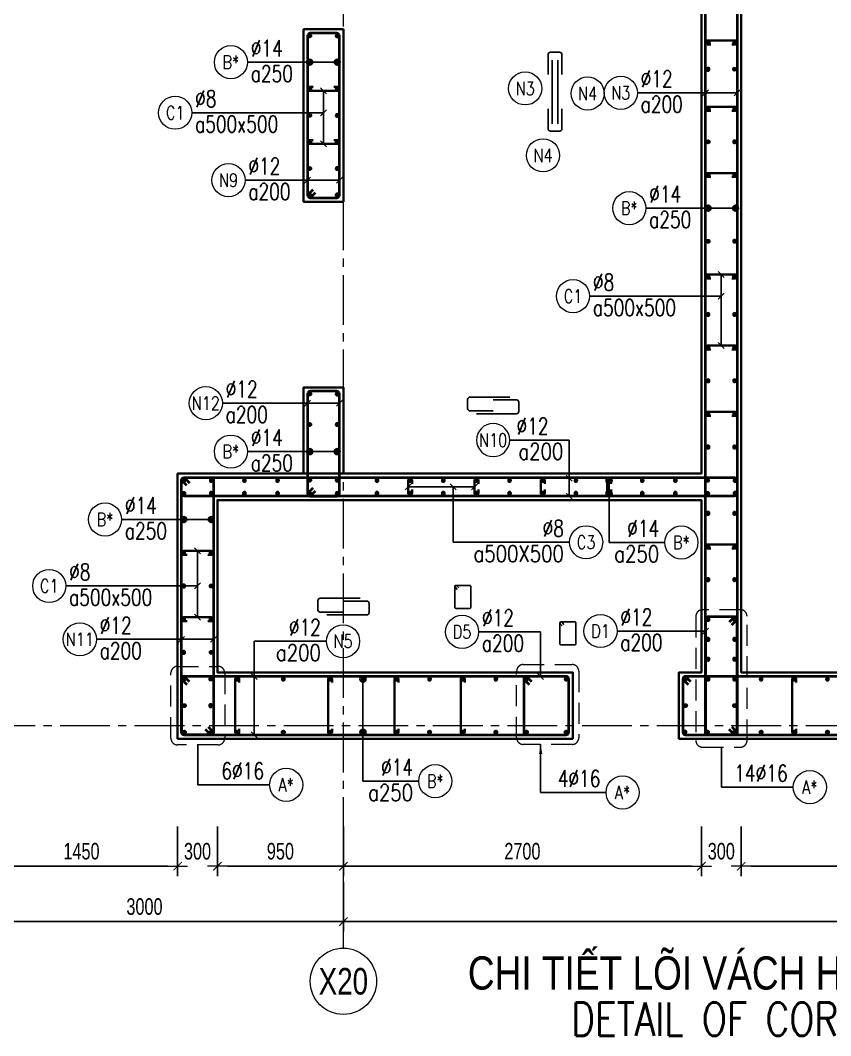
# Model space of a CAD drawing. Header units: millimetres. Extents: x 944027 to 981803, y -83026 to 82675.
# Drawn here: x 947435 to 953547, y -83026 to -75370 of the extents above; entities that cross this region are included whole.
import ezdxf
from ezdxf.enums import TextEntityAlignment as Align

# ---------------------------------------------------------------- set-up
doc = ezdxf.new("R2010")
doc.units = ezdxf.units.MM
doc.header["$MEASUREMENT"] = 0
for name, pattern in [('HIDDEN', [9.525, 6.35, -3.175]), ('HIDDEN2', [4.7625, 3.175, -1.5875]), ('HT_Dim Grid$0$CENTER2', [1.125, 0.75, -0.125, 0.125, -0.125]), ('HT_Grid$0$CENTER2', [1.125, 0.75, -0.125, 0.125, -0.125])]:
    doc.linetypes.add(name, pattern=pattern)
doc.layers.get('0').update_dxf_attribs({"lineweight": 20})
doc.layers.get('Defpoints').update_dxf_attribs({"color": 151, "lineweight": 9})
for name, color, linetype in [('Hidden', 9, 'HIDDEN'), ('Leader', 6, 'Continuous'), ('Ligature', 1, 'Continuous')]:
    doc.layers.add(name, color=color, linetype=linetype)
for name, color, linetype, lineweight in [('HT_Dim Grid$0$NDC_S_AXIS', 5, 'HT_Dim Grid$0$CENTER2', 13), ('HT_Dim Grid$0$NDC_S_SYMBOL', 1, 'Continuous', 15), ('HT_Dim Grid$0$NDC_S_TEXT SYMBOL', 7, 'Continuous', 20), ('HT_Grid$0$NDC_S_AXIS', 5, 'HT_Grid$0$CENTER2', 13), ('KC-LEADER', 153, 'Continuous', 18), ('KC-THEP', 6, 'Continuous', 40), ('NDC_S_ANNO', 7, 'Continuous', 20), ('NDC_S_DIM', 1, 'Continuous', 15), ('NDC_S_ENG TITLE', 3, 'Continuous', 20), ('NDC_S_HIDDEN', 8, 'HIDDEN2', 13), ('NDC_S_LEADER', 1, 'Continuous', 15), ('NDC_S_REBAR', 4, 'Continuous', 35), ('NDC_S_STIRRUP', 4, 'Continuous', 40), ('NDC_S_TEXT SYMBOL', 7, 'Continuous', 20), ('NDC_S_VN TEXT', 7, 'Continuous', 20), ('NDC_S_VN TITLE', 6, 'Continuous', 35), ('NDC_S_WALL', 6, 'Continuous', 35)]:
    doc.layers.add(name, color=color, linetype=linetype, lineweight=lineweight)
doc.styles.add('HT_Dim Grid$0$NDC_ANNO', font='', dxfattribs={"width": 0.8})
doc.styles.add('NDC_ANNO', font='', dxfattribs={"width": 0.8})
doc.styles.add('NDC_DIM', font='', dxfattribs={"width": 0.75})
doc.styles.add('NDC_EN TXT', font='romans.shx', dxfattribs={"width": 0.8})
doc.styles.add('NDC_VIE TXT', font='arial.ttf', dxfattribs={"width": 0.8})
doc.styles.get('HT_Dim Grid$0$NDC_ANNO').set_extended_font_data('Dotum')
doc.styles.get('NDC_ANNO').set_extended_font_data('Dotum')
doc.styles.get('NDC_DIM').set_extended_font_data('Dotum')
doc.dimstyles.new('NDC_dim_30', dxfattribs={"dimscale": 30, "dimtxt": 2.5, "dimasz": 1.5, "dimexe": 1.5, "dimexo": 2.5, "dimgap": 1, "dimtad": 1, "dimdec": 0, "dimzin": 0, "dimdsep": 46, "dimtxsty": 'NDC_DIM', "dimblk": 'DIMMARK', "dimcen": 0.09, "dimdle": 1.2, "dimclrd": 1, "dimclre": 1, "dimclrt": 3, "dimadec": 0, "dimazin": 0, "dimtfac": 1, "dimtdec": 0, "dimtix": 1, "dimtofl": 0, "dimtmove": 0, "dimatfit": 3, "dimfxl": 6, "dimfxlon": 1, "dimtolj": 1, "dimtzin": 0, "dimarcsym": 0})
doc.dimstyles.new('NDC_dim_50', dxfattribs={"dimscale": 50, "dimtxt": 2.5, "dimasz": 1.5, "dimexe": 1.5, "dimexo": 2.5, "dimgap": 1, "dimtad": 1, "dimdec": 0, "dimzin": 0, "dimdsep": 46, "dimtxsty": 'NDC_DIM', "dimblk": 'DIMMARK', "dimcen": 0.09, "dimdle": 1.2, "dimclrd": 1, "dimclre": 1, "dimclrt": 3, "dimadec": 0, "dimazin": 0, "dimtfac": 1, "dimtdec": 0, "dimtix": 1, "dimtofl": 0, "dimtmove": 0, "dimatfit": 3, "dimfxl": 6, "dimfxlon": 1, "dimtolj": 1, "dimtzin": 0, "dimarcsym": 0})

# ---------------------------------------------------------------- blocks, each defined once
blk = doc.blocks.new('THEP')
at = {"layer": 'KC-LEADER', "color": 6}
blk.add_circle((0, 0), 14, dxfattribs=at)
at = {"layer": 'KC-THEP'}
for p, q in [((-14, 0), (14, 0)), ((9.9, 9.9), (-9.9, -9.9)), ((-9.9, 9.9), (9.9, -9.9)), ((0, 14), (0, -14))]:
    blk.add_line(p, q, dxfattribs=at)
blk = doc.blocks.new('DIMMARK')
at = {"layer": 'NDC_S_DIM', "color": 1}
blk.add_line((-1.5, 0), (1, 0), dxfattribs=at)
at = {"layer": 'NDC_S_DIM', "color": 2, "const_width": 0.1}
blk.add_lwpolyline([(-0.42, -0.42), (0.42, 0.42)], dxfattribs=at)
blk = doc.blocks.new('*U10')
blk.add_circle((2.5, 0), 2.5)
at = {"layer": 'NDC_S_VN TEXT', "color": 3, "style": 'NDC_EN TXT'}
for tag, width, p in [('DK2', 0.75, (-0.85, 0.85)), ('KC2', 0.8, (-0.85, -2.97))]:
    blk.add_attdef(tag, text='', height=2.5, dxfattribs=dict(at, width=width)).set_placement(p, align=Align.RIGHT)
at = {"layer": 'NDC_S_VN TEXT', "color": 7, "style": 'NDC_EN TXT', "width": 0.8}
blk.add_attdef('SH3', text='', height=2, dxfattribs=at).set_placement((2.5, 0), align=Align.MIDDLE)
blk = doc.blocks.new('*U11')
blk.add_circle((-2.5, 0), 2.5)
at = {"layer": 'NDC_S_VN TEXT', "color": 3, "style": 'NDC_EN TXT', "width": 0.75}
for tag, p in [('DK1', (0.5, 0.85)), ('KC1', (0.5, -2.97))]:
    blk.add_attdef(tag, p, '', height=2.5, dxfattribs=at)
at = {"layer": 'NDC_S_VN TEXT', "color": 7, "style": 'NDC_EN TXT', "width": 0.8}
blk.add_attdef('SH2', text='', height=2, dxfattribs=at).set_placement((-2.5, 0), align=Align.MIDDLE)
blk = doc.blocks.new('A$C7BC65A55')
at = {"layer": 'Ligature'}
for p, q in [((-15.2, 372, 0), (-15.2, 38.5, 0)), ((15.2, 372, 0), (15.2, 38.5, 0))]:
    blk.add_line(p, q, dxfattribs=at)
for points in [[(-36.2, 296.5), (-36.2, 400.9, -0.414214), (-24, 413.1), (24, 413.1, -0.414214), (36.2, 400.9), (36.2, 296.5)], [(-36.2, 116.5), (-36.2, 12.2, 0.414214), (-24, 0), (24, 0, 0.414214), (36.2, 12.2), (36.2, 116.5)]]:
    blk.add_lwpolyline(points, format="xyb", dxfattribs=at)
blk = doc.blocks.new('*U12')
blk.add_circle((-2.5, 0), 2.5)
at = {"layer": 'NDC_S_VN TEXT', "color": 3, "style": 'NDC_EN TXT', "width": 0.75}
for tag, p in [('DK1', (0.5, 0.85)), ('KC1', (0.5, -2.97))]:
    blk.add_attdef(tag, p, '', height=2.5, dxfattribs=at)
at = {"layer": 'NDC_S_VN TEXT', "color": 7, "style": 'NDC_EN TXT', "width": 0.8}
blk.add_attdef('SH2', text='', height=2, dxfattribs=at).set_placement((-2.5, 0), align=Align.MIDDLE)
blk = doc.blocks.new('*U9')
blk.add_circle((2.5, 0), 2.5)
at = {"layer": 'NDC_S_VN TEXT', "color": 3, "style": 'NDC_EN TXT', "width": 0.75}
blk.add_attdef('DK2', text='', height=2.5, dxfattribs=at).set_placement((-0.85, 0.85), align=Align.RIGHT)
at = {"layer": 'NDC_S_VN TEXT', "color": 7, "style": 'NDC_EN TXT', "width": 0.8}
blk.add_attdef('SH3', text='', height=2, dxfattribs=at).set_placement((2.5, 0), align=Align.MIDDLE)
blk = doc.blocks.new('*U708')
at = {"layer": 'KC-THEP', "rotation": 189.6685644363809}
blk.add_blockref('THEP', (-103.5, 0), dxfattribs=at)
at = {"layer": 'KC-THEP', "xscale": -1, "rotation": 170.331435563619}
blk.add_blockref('THEP', (103.5, 0), dxfattribs=at)
blk = doc.blocks.new('*U707')
at = {"layer": 'NDC_S_HIDDEN', "color": 0, "linetype": 'ByBlock', "lineweight": -2, "transparency": 16777216}
for p in [(0, 1200), (0, 1000), (0, 800), (0, 600), (0, 400), (0, 200), (0, 0)]:
    blk.add_blockref('*U708', p, dxfattribs=at)
blk = doc.blocks.new('A$C72321851')
at = {"layer": 'Ligature'}
for points in [[(-60.9, -129.3), (-60.9, 170.9, -0.414214), (-43.3, 188.5), (25.8, 188.5, -0.414214), (43.4, 170.9), (43.4, -4.3)], [(-39.7, -4.3), (-39.7, -179.5, 0.414214), (-22.1, -197.1), (47, -197.1, 0.414214), (64.6, -179.5), (64.6, 120.7)]]:
    blk.add_lwpolyline(points, format="xyb", dxfattribs=at)
blk = doc.blocks.new('*D710')
at = {"layer": 'Defpoints', "color": 0, "ltscale": 200, "transparency": 16777216}
for p in [(947171.5, -79866.1), (948621.5, -79866.1), (948621.5, -81748.3)]:
    blk.add_point(p, dxfattribs=at)
at = {"layer": 'NDC_S_DIM', "color": 1, "lineweight": -2, "ltscale": 200, "transparency": 16777216}
for p, q in [((947171.5, -81448.3), (947171.5, -81823.3)), ((948621.5, -81448.3), (948621.5, -81823.3)), ((947246.5, -81748.3), (948546.5, -81748.3))]:
    blk.add_line(p, q, dxfattribs=at)
at = {"layer": 'NDC_S_DIM', "color": 1, "lineweight": -2, "ltscale": 200, "transparency": 16777216, "xscale": 75, "yscale": 75, "zscale": 75, "rotation": 180}
blk.add_blockref('DIMMARK', (947171.5, -81748.3), dxfattribs=at)
at = {"layer": 'NDC_S_DIM', "color": 1, "lineweight": -2, "ltscale": 200, "transparency": 16777216, "xscale": 75, "yscale": 75, "zscale": 75}
blk.add_blockref('DIMMARK', (948621.5, -81748.3), dxfattribs=at)
at = {"layer": 'NDC_S_DIM', "color": 3, "ltscale": 200, "transparency": 16777216, "insert": (947896.5, -81635.7), "char_height": 125, "attachment_point": 5, "style": 'NDC_DIM'}
blk.add_mtext('\\A1;1450', dxfattribs=at)
blk = doc.blocks.new('*D711')
at = {"layer": 'Defpoints', "color": 0, "ltscale": 200, "transparency": 16777216}
for p in [(948621.5, -79866.1), (948921.5, -79866.1), (948921.5, -81748.3)]:
    blk.add_point(p, dxfattribs=at)
at = {"layer": 'NDC_S_DIM', "color": 1, "lineweight": -2, "ltscale": 200, "transparency": 16777216}
for p, q in [((948621.5, -81448.3), (948621.5, -81823.3)), ((948921.5, -81448.3), (948921.5, -81823.3)), ((948546.5, -81748.3), (948471.5, -81748.3)), ((948996.5, -81748.3), (949071.5, -81748.3))]:
    blk.add_line(p, q, dxfattribs=at)
at = {"layer": 'NDC_S_DIM', "color": 1, "lineweight": -2, "ltscale": 200, "transparency": 16777216, "xscale": 75, "yscale": 75, "zscale": 75}
blk.add_blockref('DIMMARK', (948621.5, -81748.3), dxfattribs=at)
at = {"layer": 'NDC_S_DIM', "color": 1, "lineweight": -2, "ltscale": 200, "transparency": 16777216, "xscale": 75, "yscale": 75, "zscale": 75, "rotation": 180}
blk.add_blockref('DIMMARK', (948921.5, -81748.3), dxfattribs=at)
at = {"layer": 'NDC_S_DIM', "color": 3, "ltscale": 200, "transparency": 16777216, "insert": (948771.5, -81635.7), "char_height": 125, "attachment_point": 5, "style": 'NDC_DIM'}
blk.add_mtext('\\A1;300', dxfattribs=at)
blk = doc.blocks.new('*D712')
at = {"layer": 'Defpoints', "color": 0, "ltscale": 200, "transparency": 16777216}
for p in [(948921.5, -79866.1), (949871.5, -80907.9), (949871.5, -81748.3)]:
    blk.add_point(p, dxfattribs=at)
at = {"layer": 'NDC_S_DIM', "color": 1, "lineweight": -2, "ltscale": 200, "transparency": 16777216}
for p, q in [((948921.5, -81448.3), (948921.5, -81823.3)), ((949871.5, -81448.3), (949871.5, -81823.3)), ((948996.5, -81748.3), (949796.5, -81748.3))]:
    blk.add_line(p, q, dxfattribs=at)
at = {"layer": 'NDC_S_DIM', "color": 1, "lineweight": -2, "ltscale": 200, "transparency": 16777216, "xscale": 75, "yscale": 75, "zscale": 75, "rotation": 180}
blk.add_blockref('DIMMARK', (948921.5, -81748.3), dxfattribs=at)
at = {"layer": 'NDC_S_DIM', "color": 1, "lineweight": -2, "ltscale": 200, "transparency": 16777216, "xscale": 75, "yscale": 75, "zscale": 75}
blk.add_blockref('DIMMARK', (949871.5, -81748.3), dxfattribs=at)
at = {"layer": 'NDC_S_DIM', "color": 3, "ltscale": 200, "transparency": 16777216, "insert": (949396.5, -81635.7), "char_height": 125, "attachment_point": 5, "style": 'NDC_DIM'}
blk.add_mtext('\\A1;950', dxfattribs=at)
blk = doc.blocks.new('*D713')
at = {"layer": 'Defpoints', "color": 0, "ltscale": 200, "transparency": 16777216}
for p in [(952571.5, -79866.1), (952871.5, -79866.1), (952871.5, -81748.3)]:
    blk.add_point(p, dxfattribs=at)
at = {"layer": 'NDC_S_DIM', "color": 1, "lineweight": -2, "ltscale": 200, "transparency": 16777216}
for p, q in [((952571.5, -81448.3), (952571.5, -81823.3)), ((952871.5, -81448.3), (952871.5, -81823.3)), ((952496.5, -81748.3), (952421.5, -81748.3)), ((952946.5, -81748.3), (953021.5, -81748.3))]:
    blk.add_line(p, q, dxfattribs=at)
at = {"layer": 'NDC_S_DIM', "color": 1, "lineweight": -2, "ltscale": 200, "transparency": 16777216, "xscale": 75, "yscale": 75, "zscale": 75}
blk.add_blockref('DIMMARK', (952571.5, -81748.3), dxfattribs=at)
at = {"layer": 'NDC_S_DIM', "color": 1, "lineweight": -2, "ltscale": 200, "transparency": 16777216, "xscale": 75, "yscale": 75, "zscale": 75, "rotation": 180}
blk.add_blockref('DIMMARK', (952871.5, -81748.3), dxfattribs=at)
at = {"layer": 'NDC_S_DIM', "color": 3, "ltscale": 200, "transparency": 16777216, "insert": (952721.5, -81635.7), "char_height": 125, "attachment_point": 5, "style": 'NDC_DIM'}
blk.add_mtext('\\A1;300', dxfattribs=at)
blk = doc.blocks.new('*D714')
at = {"layer": 'Defpoints', "color": 0, "ltscale": 200, "transparency": 16777216}
for p in [(952871.5, -79866.1), (958671.5, -79866.1), (958671.5, -81748.3)]:
    blk.add_point(p, dxfattribs=at)
at = {"layer": 'NDC_S_DIM', "color": 1, "lineweight": -2, "ltscale": 200, "transparency": 16777216}
for p, q in [((952871.5, -81448.3), (952871.5, -81823.3)), ((958671.5, -81448.3), (958671.5, -81823.3)), ((952946.5, -81748.3), (958596.5, -81748.3))]:
    blk.add_line(p, q, dxfattribs=at)
at = {"layer": 'NDC_S_DIM', "color": 1, "lineweight": -2, "ltscale": 200, "transparency": 16777216, "xscale": 75, "yscale": 75, "zscale": 75, "rotation": 180}
blk.add_blockref('DIMMARK', (952871.5, -81748.3), dxfattribs=at)
at = {"layer": 'NDC_S_DIM', "color": 1, "lineweight": -2, "ltscale": 200, "transparency": 16777216, "xscale": 75, "yscale": 75, "zscale": 75}
blk.add_blockref('DIMMARK', (958671.5, -81748.3), dxfattribs=at)
at = {"layer": 'NDC_S_DIM', "color": 3, "ltscale": 200, "transparency": 16777216, "insert": (955771.5, -81635.7), "char_height": 125, "attachment_point": 5, "style": 'NDC_DIM'}
blk.add_mtext('\\A1;5800', dxfattribs=at)
blk = doc.blocks.new('*D715')
at = {"layer": 'Defpoints', "color": 0, "ltscale": 200, "transparency": 16777216}
for p in [(946871.5, -80625.5), (949871.5, -80907.9), (949871.5, -82165.5)]:
    blk.add_point(p, dxfattribs=at)
at = {"layer": 'NDC_S_DIM', "color": 1, "lineweight": -2, "ltscale": 200, "transparency": 16777216}
for p, q in [((946871.5, -81865.5), (946871.5, -82240.5)), ((949871.5, -81865.5), (949871.5, -82240.5)), ((946946.5, -82165.5), (949796.5, -82165.5))]:
    blk.add_line(p, q, dxfattribs=at)
at = {"layer": 'NDC_S_DIM', "color": 1, "lineweight": -2, "ltscale": 200, "transparency": 16777216, "xscale": 75, "yscale": 75, "zscale": 75, "rotation": 180}
blk.add_blockref('DIMMARK', (946871.5, -82165.5), dxfattribs=at)
at = {"layer": 'NDC_S_DIM', "color": 1, "lineweight": -2, "ltscale": 200, "transparency": 16777216, "xscale": 75, "yscale": 75, "zscale": 75}
blk.add_blockref('DIMMARK', (949871.5, -82165.5), dxfattribs=at)
at = {"layer": 'NDC_S_DIM', "color": 3, "ltscale": 200, "transparency": 16777216, "insert": (948371.5, -82052.9), "char_height": 125, "attachment_point": 5, "style": 'NDC_DIM'}
blk.add_mtext('\\A1;3000', dxfattribs=at)
blk = doc.blocks.new('*D728')
at = {"layer": 'Defpoints', "color": 0, "ltscale": 200, "transparency": 16777216}
for p in [(945309.7, -80287.2), (948179.2, -80287.2), (948179.2, -80687.2)]:
    blk.add_point(p, dxfattribs=at)
at = {"layer": 'NDC_S_DIM', "color": 1, "lineweight": -2, "ltscale": 200, "transparency": 16777216}
for p, q in [((945609.7, -80287.2), (945234.7, -80287.2)), ((945309.7, -80612.2), (945309.7, -80362.2)), ((945609.7, -80687.2), (945234.7, -80687.2))]:
    blk.add_line(p, q, dxfattribs=at)
at = {"layer": 'NDC_S_DIM', "color": 1, "lineweight": -2, "ltscale": 200, "transparency": 16777216, "xscale": 75, "yscale": 75, "zscale": 75}
for p, rotation in [((945309.7, -80287.2), 90), ((945309.7, -80687.2), 270)]:
    blk.add_blockref('DIMMARK', p, dxfattribs=dict(at, rotation=rotation))
at = {"layer": 'NDC_S_DIM', "color": 3, "ltscale": 200, "transparency": 16777216, "insert": (945197.1, -80487.2), "char_height": 125, "attachment_point": 5, "rotation": 90, "style": 'NDC_DIM'}
blk.add_mtext('\\A1;400', dxfattribs=at)
blk = doc.blocks.new('*U21')
at = {"layer": 'HT_Dim Grid$0$NDC_S_SYMBOL'}
blk.add_line((0, 5), (0, 9), dxfattribs=at)
blk.add_circle((0, 0), 5, dxfattribs=at)
at = {"layer": 'HT_Dim Grid$0$NDC_S_TEXT SYMBOL', "color": 7, "style": 'HT_Dim Grid$0$NDC_ANNO', "width": 0.8}
blk.add_attdef('GRID', text='', height=4, dxfattribs=at).set_placement((0, 0), align=Align.MIDDLE)
blk = doc.blocks.new('*D740')
at = {"layer": 'Defpoints', "color": 0, "ltscale": 200, "transparency": 16777216}
for p in [(948179.2, -80687.2), (945309.7, -80787.2), (946871.5, -80787.2)]:
    blk.add_point(p, dxfattribs=at)
at = {"layer": 'NDC_S_DIM', "color": 1, "lineweight": -2, "ltscale": 200, "transparency": 16777216}
for p, q in [((945309.7, -80612.2), (945309.7, -80537.2)), ((945609.7, -80687.2), (945234.7, -80687.2)), ((945609.7, -80787.2), (945234.7, -80787.2)), ((945309.7, -80862.2), (945309.7, -80937.2))]:
    blk.add_line(p, q, dxfattribs=at)
at = {"layer": 'NDC_S_DIM', "color": 1, "lineweight": -2, "ltscale": 200, "transparency": 16777216, "xscale": 75, "yscale": 75, "zscale": 75}
for p, rotation in [((945309.7, -80687.2), 270), ((945309.7, -80787.2), 90)]:
    blk.add_blockref('DIMMARK', p, dxfattribs=dict(at, rotation=rotation))
at = {"layer": 'NDC_S_DIM', "color": 3, "ltscale": 200, "transparency": 16777216, "insert": (945197.1, -80737.2), "char_height": 125, "attachment_point": 5, "rotation": 90, "style": 'NDC_DIM'}
blk.add_mtext('\\A1;100', dxfattribs=at)
blk = doc.blocks.new('*D744')
at = {"layer": 'Defpoints', "color": 0, "ltscale": 200, "transparency": 16777216}
for p in [(952571.5, -80287.2), (949871.5, -80907.9), (952571.5, -81748.3)]:
    blk.add_point(p, dxfattribs=at)
at = {"layer": 'NDC_S_DIM', "color": 1, "lineweight": -2, "ltscale": 200, "transparency": 16777216}
for p, q in [((949871.5, -81448.3), (949871.5, -81823.3)), ((952571.5, -81448.3), (952571.5, -81823.3)), ((949946.5, -81748.3), (952496.5, -81748.3))]:
    blk.add_line(p, q, dxfattribs=at)
at = {"layer": 'NDC_S_DIM', "color": 1, "lineweight": -2, "ltscale": 200, "transparency": 16777216, "xscale": 75, "yscale": 75, "zscale": 75, "rotation": 180}
blk.add_blockref('DIMMARK', (949871.5, -81748.3), dxfattribs=at)
at = {"layer": 'NDC_S_DIM', "color": 1, "lineweight": -2, "ltscale": 200, "transparency": 16777216, "xscale": 75, "yscale": 75, "zscale": 75}
blk.add_blockref('DIMMARK', (952571.5, -81748.3), dxfattribs=at)
at = {"layer": 'NDC_S_DIM', "color": 3, "ltscale": 200, "transparency": 16777216, "insert": (951221.5, -81635.7), "char_height": 125, "attachment_point": 5, "style": 'NDC_DIM'}
blk.add_mtext('\\A1;2700', dxfattribs=at)
blk = doc.blocks.new('*D745')
at = {"layer": 'Defpoints', "color": 0, "ltscale": 200, "transparency": 16777216}
for p in [(958671.5, -80408.4), (949871.5, -80907.9), (958671.5, -82165.5)]:
    blk.add_point(p, dxfattribs=at)
at = {"layer": 'NDC_S_DIM', "color": 1, "lineweight": -2, "ltscale": 200, "transparency": 16777216}
for p, q in [((949871.5, -81865.5), (949871.5, -82240.5)), ((958671.5, -81865.5), (958671.5, -82240.5)), ((949946.5, -82165.5), (958596.5, -82165.5))]:
    blk.add_line(p, q, dxfattribs=at)
at = {"layer": 'NDC_S_DIM', "color": 1, "lineweight": -2, "ltscale": 200, "transparency": 16777216, "xscale": 75, "yscale": 75, "zscale": 75, "rotation": 180}
blk.add_blockref('DIMMARK', (949871.5, -82165.5), dxfattribs=at)
at = {"layer": 'NDC_S_DIM', "color": 1, "lineweight": -2, "ltscale": 200, "transparency": 16777216, "xscale": 75, "yscale": 75, "zscale": 75}
blk.add_blockref('DIMMARK', (958671.5, -82165.5), dxfattribs=at)
at = {"layer": 'NDC_S_DIM', "color": 3, "ltscale": 200, "transparency": 16777216, "insert": (954271.5, -82052.9), "char_height": 125, "attachment_point": 5, "style": 'NDC_DIM'}
blk.add_mtext('\\A1;8800', dxfattribs=at)
blk = doc.blocks.new('Drawing name_symbol')
at = {"layer": 'NDC_S_ENG TITLE', "style": 'NDC_EN TXT', "width": 0.8}
blk.add_attdef('SECTDET1', text='', height=5, dxfattribs=at).set_placement((0, 1.01), align=Align.CENTER)
at = {"layer": 'NDC_S_TEXT SYMBOL', "lineweight": 25, "style": 'NDC_ANNO', "width": 0.8}
blk.add_attdef('SSCALE', text='', height=2.5, dxfattribs=at).set_placement((0, -4), align=Align.CENTER)
at = {"layer": 'NDC_S_VN TITLE', "style": 'NDC_VIE TXT', "width": 0.8}
blk.add_attdef('SECTDET2', text='', height=5, dxfattribs=at).set_placement((0, 7.97), align=Align.CENTER)

msp = doc.modelspace()

# ---------------------------------------------------------------- linework, layer by layer
for centre in [(951242.8, -75883.2), (951713.7, -75921.3), (951377.2, -76388.2)]:
    msp.add_circle(centre, 125)
at = {"layer": 'HT_Grid$0$NDC_S_AXIS', "ltscale": 500}
for p, q in [((949871.5, -82165.5), (949871.5, -70010.4)), ((944922.1, -80687.2), (960215.5, -80687.2))]:
    msp.add_line(p, q, dxfattribs=at)
at = {"layer": 'Ligature'}
for points in [[(950730.4, -79660.5), (950714.4, -79644.6, -0.668179), (950720.2, -79630.6), (950824.9, -79630.6, -0.414214), (950833, -79638.8), (950833, -79795.9, -0.414214), (950824.9, -79804.1), (950720.2, -79804.1, -0.414214), (950712.1, -79795.9), (950712.1, -79638.8, -0.668179), (950726, -79633), (950742, -79649)], [(951522.6, -79935.8), (951506.7, -79919.9, -0.668179), (951512.4, -79905.9), (951617.1, -79905.9, -0.414214), (951625.2, -79914.1), (951625.2, -80071.2, -0.414214), (951617.1, -80079.4), (951512.4, -80079.4, -0.414214), (951504.3, -80071.2), (951504.3, -79914.1, -0.668179), (951518.2, -79908.3), (951534.2, -79924.3)]]:
    msp.add_lwpolyline(points, format="xyb", dxfattribs=at)
at = {"layer": 'NDC_S_HIDDEN', "ltscale": 50}
for points in [[(952579.6, -80850.3), (952865.7, -80850.3, 0.414214), (952915.7, -80800.3), (952915.7, -79863.8, 0.414214), (952865.7, -79813.8), (952579.6, -79813.8, 0.414214), (952529.6, -79863.8), (952529.6, -80800.3, 0.414214)], [(951228.1, -80227.3), (951596.7, -80227.3, -0.414214), (951646.7, -80277.3), (951646.7, -80779.4, -0.414214), (951596.7, -80829.4), (951228.1, -80829.4, -0.414214), (951178.1, -80779.4), (951178.1, -80277.3, -0.414214)], [(948620.8, -80241), (948926.6, -80241, -0.414214), (948976.6, -80291), (948976.6, -80782.9, -0.414214), (948926.6, -80832.9), (948620.8, -80832.9, -0.414214), (948570.8, -80782.9), (948570.8, -80291, -0.414214)]]:
    msp.add_lwpolyline(points, format="xyb", close=True, dxfattribs=at)
at = {"layer": 'NDC_S_REBAR'}
for points in [[(952643, -75551), (952618, -75551, -1), (952618, -75521), (952825.1, -75521, -1), (952825.1, -75551), (952800.1, -75551)], [(949799.4, -75872.2), (949824.4, -75872.2, -1), (949824.4, -75902.2), (949617.4, -75902.2, -1), (949617.4, -75872.2), (949642.4, -75872.2)], [(952643, -76051), (952618, -76051, -1), (952618, -76021), (952825.1, -76021, -1), (952825.1, -76051), (952800.1, -76051)], [(949799.4, -76272.2), (949824.4, -76272.2, -1), (949824.4, -76302.2), (949617.4, -76302.2, -1), (949617.4, -76272.2), (949642.4, -76272.2)], [(952643, -76551), (952618, -76551, -1), (952618, -76521), (952825.1, -76521, -1), (952825.1, -76551), (952800.1, -76551)], [(952643, -77315.4), (952618, -77315.4, -1), (952618, -77285.4), (952825.1, -77285.4, -1), (952825.1, -77315.4), (952800.1, -77315.4)], [(952643, -77852.2), (952618, -77852.2, -1), (952618, -77822.2), (952825, -77822.2, -1), (952825, -77852.2), (952800, -77852.2)], [(952643, -78352.2), (952618, -78352.2, -1), (952618, -78322.2), (952825, -78322.2, -1), (952825, -78352.2), (952800, -78352.2)], [(950390, -78908.5), (950390, -78933.5, -1), (950360, -78933.5), (950360, -78839.1, -1), (950390, -78839.1), (950390, -78864.1)], [(950890, -78908.5), (950890, -78933.5, -1), (950860, -78933.5), (950860, -78839.1, -1), (950890, -78839.1), (950890, -78864.1)], [(951390, -78908.5), (951390, -78933.5, -1), (951360, -78933.5), (951360, -78839.1, -1), (951390, -78839.1), (951390, -78864.1)], [(951890, -78908.5), (951890, -78933.5, -1), (951860, -78933.5), (951860, -78839.1, -1), (951890, -78839.1), (951890, -78864.1)], [(948693.1, -79400.4), (948668.1, -79400.4, -1), (948668.1, -79370.4), (948875.1, -79370.4, -1), (948875.1, -79400.4), (948850.1, -79400.4)], [(952643, -79352.2), (952618, -79352.2, -1), (952618, -79322.2), (952825, -79322.2, -1), (952825, -79352.2), (952800, -79352.2)], [(948693.1, -79900.4), (948668.1, -79900.4, -1), (948668.1, -79870.4), (948875.1, -79870.4, -1), (948875.1, -79900.4), (948850.1, -79900.4)], [(949086.5, -80362.2), (949086.5, -80337.2, 1), (949056.5, -80337.2), (949056.5, -80737.2, 1), (949086.5, -80737.2), (949086.5, -80712.2)], [(949786.6, -80362.2), (949786.6, -80337.2, 1), (949756.6, -80337.2), (949756.6, -80737.2, 1), (949786.6, -80737.2), (949786.6, -80712.2)], [(950286.6, -80362.2), (950286.6, -80337.2, 1), (950256.6, -80337.2), (950256.6, -80737.2, 1), (950286.6, -80737.2), (950286.6, -80712.2)], [(950786.6, -80362.2), (950786.6, -80337.2, 1), (950756.6, -80337.2), (950756.6, -80737.2, 1), (950786.6, -80737.2), (950786.6, -80712.2)], [(953286.6, -80362.2), (953286.6, -80337.2, 1), (953256.6, -80337.2), (953256.6, -80737.2, 1), (953286.6, -80737.2), (953286.6, -80712.2)]]:
    msp.add_lwpolyline(points, format="xyb", dxfattribs=at)
at = {"layer": 'NDC_S_STIRRUP'}
for points in [[(952801.5, -80697.2), (952841.5, -80737.2, -0.414214), (952821.5, -80757.2), (952621.5, -80757.2, -0.414214), (952601.5, -80737.2), (952601.5, -71637.2, -0.414214), (952621.5, -71617.2), (952821.5, -71617.2, -0.414214), (952841.5, -71637.2), (952841.5, -80737.2, -0.414214), (952821.5, -80757.2), (952781.5, -80717.2)], [(949641.5, -76647.2), (949601.5, -76687.2, 0.414214), (949621.5, -76707.2), (949821.5, -76707.2, 0.414214), (949841.5, -76687.2), (949841.5, -75487.2, 0.414214), (949821.5, -75467.2), (949621.5, -75467.2, 0.414214), (949601.5, -75487.2), (949601.5, -76687.2, 0.414214), (949621.5, -76707.2), (949661.5, -76667.2)], [(949641.5, -78897.2), (949601.5, -78937.2, 0.414214), (949621.5, -78957.2), (949821.5, -78957.2, 0.414214), (949841.5, -78937.2), (949841.5, -78187.2, 0.414214), (949821.5, -78167.2), (949621.5, -78167.2, 0.414214), (949601.5, -78187.2), (949601.5, -78937.2, 0.414214), (949621.5, -78957.2), (949661.5, -78917.2)], [(948851.5, -80697.2), (948891.5, -80737.2, -0.414214), (948871.5, -80757.2), (948671.5, -80757.2, -0.414214), (948651.5, -80737.2), (948651.5, -78837.2, -0.414214), (948671.5, -78817.2), (948871.5, -78817.2, -0.414214), (948891.5, -78837.2), (948891.5, -80737.2, -0.414214), (948871.5, -80757.2), (948831.5, -80717.2)], [(948691.5, -78878.1), (948651.5, -78838.1, -0.414214), (948671.5, -78818.1), (952821.5, -78818.1, -0.414214), (952841.5, -78838.1), (952841.5, -78937.2, -0.414214), (952821.5, -78957.2), (948671.5, -78957.2, -0.414214), (948651.5, -78937.2), (948651.5, -78838.1, -0.414214), (948671.5, -78818.1), (948711.5, -78858.1)], [(952801.6, -79927.2), (952841.6, -79887.2, 0.414214), (952821.6, -79867.2), (952621.6, -79867.2, 0.414214), (952601.6, -79887.2), (952601.5, -80737.2, 0.414214), (952621.5, -80757.2), (952821.5, -80757.2, 0.414214), (952841.5, -80737.2), (952841.6, -79887.2, 0.414214), (952821.6, -79867.2), (952781.6, -79907.2)], [(948711.5, -80357.1), (948671.5, -80317.1, 0.414214), (948651.5, -80337.1), (948651.5, -80737.1, 0.414214), (948671.5, -80757.1), (951551.5, -80757.2, 0.414214), (951571.5, -80737.2), (951571.5, -80337.2, 0.414214), (951551.5, -80317.2), (948671.5, -80317.1, 0.414214), (948651.5, -80337.1), (948691.5, -80377.1)], [(951291.5, -80357.2), (951251.5, -80317.2, 0.414214), (951231.5, -80337.2), (951231.5, -80737.2, 0.414214), (951251.5, -80757.2), (951551.5, -80757.2, 0.414214), (951571.5, -80737.2), (951571.5, -80337.2, 0.414214), (951551.5, -80317.2), (951251.5, -80317.2, 0.414214), (951231.5, -80337.2), (951271.5, -80377.2)], [(952491.4, -80357.2), (952451.4, -80317.2, 0.414214), (952431.4, -80337.2), (952431.4, -80737.2, 0.414214), (952451.4, -80757.2), (958621.5, -80757.2, 0.414214), (958641.5, -80737.2), (958641.5, -80337.2, 0.414214), (958621.5, -80317.2), (952451.4, -80317.2, 0.414214), (952431.4, -80337.2), (952471.4, -80377.2)]]:
    msp.add_lwpolyline(points, format="xyb", dxfattribs=at)
at = {"layer": 'NDC_S_WALL', "ltscale": 10}
for points in [[(954071.5, -71587.2), (949871.5, -71587.2), (949871.5, -72087.2), (952571.5, -72087.2), (952571.5, -73087.2), (948621.5, -73087.2), (948621.5, -73387.2), (949571.5, -73387.2), (949571.5, -74037.2), (949871.5, -74037.2), (949871.5, -73387.2), (952571.5, -73387.2), (952571.5, -78787.2), (948621.5, -78787.2), (948621.5, -80787.2), (951601.5, -80787.2), (951601.5, -80287.2), (948921.5, -80287.2), (948921.5, -78987.2), (952571.5, -78987.2), (952571.5, -80287.2), (952401.5, -80287.2), (952401.5, -80787.2), (958671.5, -80787.2)], [(958671.5, -80287.2), (952871.5, -80287.2), (952871.5, -74437.2), (955671.5, -74437.2)], [(949871.5, -78787.2), (949871.5, -78137.2), (949571.5, -78137.2), (949571.5, -78787.2)]]:
    msp.add_lwpolyline(points, dxfattribs=at)
msp.add_lwpolyline([(949871.5, -75437.2), (949571.5, -75437.2), (949571.5, -76737.2), (949871.5, -76737.2)], close=True, dxfattribs=at)

# ---------------------------------------------------------------- block references
at = {"layer": 'Hidden', "xscale": 1.44, "yscale": 1.44, "zscale": 1.44}
msp.add_blockref('A$C7BC65A55', (951467.8, -76205.4, 0), dxfattribs=at)
at = {"layer": 'HT_Dim Grid$0$NDC_S_AXIS', "xscale": 50, "yscale": 50, "zscale": 50}
msp.add_blockref('*U21', (949871.5, -82615.5), dxfattribs=at).add_auto_attribs({'GRID': 'X20'})
at = {"layer": 'KC-THEP'}
for p, rotation in [((952621.5, -75536), 189.6685644363809), ((952821.5, -75738.8), 189.6685644363809), ((952621.5, -76036), 189.6685644363809), ((952621.5, -76286), 189.6685644363809), ((952621.5, -76536), 189.6685644363809), ((952621.5, -76786), 189.6685644363809), ((952621.5, -77036), 189.6685644363809), ((952821.5, -77300.1), 189.6685644363809), ((949617.4, -78187.2), 189.6685644363809), ((949617.4, -78417.4), 189.6685644363809), ((949617.4, -78623.1), 189.6685644363809), ((948668, -78839.1), 189.6685644363809), ((949617.4, -78837.7), 189.6685644363809), ((952617.9, -78839.1), 189.6685644363809), ((948668, -78936.6), 189.6685644363809), ((949617.4, -78937.2), 189.6685644363809), ((952617.9, -78936.6), 189.6685644363809), ((948875, -79135.4), 9.66856443638095), ((948875, -79385.4), 9.66856443638095), ((948875, -79635.4), 9.66856443638095), ((948875, -79885.4), 9.66856443638095), ((948875, -80135.4), 9.66856443638095), ((948668.7, -80337.2), 189.6685644363809), ((948872.3, -80336.6), 189.6685644363809), ((948672.2, -80537.2), 189.6685644363809), ((952451.4, -80537.2), 9.668564436380946), ((952451.4, -80537.2), 9.668564436380946), ((952821.5, -80537.2), 9.668564436380946), ((952821.5, -80537.2), 9.668564436380946), ((948672.2, -80737.2), 189.6685644363809), ((948875.8, -80736.6), 189.6685644363809), ((949071.5, -80737.2), 189.6685644363809), ((949418.8, -80737.2), 189.6685644363809), ((949771.6, -80737.2), 189.6685644363809), ((950021.6, -80737.2), 189.6685644363809), ((950271.6, -80737.2), 189.6685644363809), ((950521.6, -80737.2), 189.6685644363809), ((950771.6, -80737.2), 189.6685644363809), ((951021.6, -80737.2), 189.6685644363809), ((951251.5, -80737.2), 189.6685644363809), ((951551.5, -80737.2), 189.6685644363809), ((952821.5, -80737.2), 189.6685644363809), ((952821.5, -80737.2), 189.6685644363809), ((953021.6, -80737.2), 189.6685644363809), ((953271.6, -80737.2), 189.6685644363809), ((953521.6, -80737.2), 189.6685644363809)]:
    msp.add_blockref('THEP', p, dxfattribs=dict(at, rotation=rotation))
at = {"layer": 'KC-THEP', "xscale": -1}
for p, rotation in [((952821.5, -75535.7), 350.3314355636191), ((952621.5, -75739.1), 350.3314355636191), ((952821.5, -76035.7), 350.3314355636191), ((952821.5, -76285.7), 350.3314355636191), ((952821.5, -76535.7), 350.3314355636191), ((952821.5, -76785.7), 350.3314355636191), ((952821.5, -77035.7), 350.3314355636191), ((952621.5, -77300.4), 350.3314355636191), ((952621.5, -77587.2), 350.3314355636191), ((952821.5, -77587.2), 350.3314355636191), ((952621.5, -77837.2), 350.3314355636191), ((952821.5, -77837.2), 350.3314355636191), ((952621.5, -78087.2), 350.3314355636191), ((952821.5, -78087.2), 350.3314355636191), ((949824.4, -78187.2), 170.331435563619), ((952621.5, -78337.2), 350.3314355636191), ((952821.5, -78337.2), 350.3314355636191), ((949824.4, -78417.4), 170.331435563619), ((949824.4, -78623.1), 170.331435563619), ((952621.5, -78587.2), 350.3314355636191), ((952821.5, -78587.2), 350.3314355636191), ((948875, -78839.1), 170.331435563619), ((949125, -78839.1), 170.331435563619), ((949375, -78839.1), 170.331435563619), ((949824.4, -78837.7), 170.331435563619), ((950125, -78839.1), 170.331435563619), ((950375, -78839.1), 170.331435563619), ((950625, -78839.1), 170.331435563619), ((950875, -78839.1), 170.331435563619), ((951125, -78839.1), 170.331435563619), ((951375, -78839.1), 170.331435563619), ((951625, -78839.1), 170.331435563619), ((951875, -78839.1), 170.331435563619), ((952125, -78839.1), 170.331435563619), ((952375, -78839.1), 170.331435563619), ((952825, -78839.1), 170.331435563619), ((948875, -78936.6), 170.331435563619), ((949125, -78936.6), 170.331435563619), ((949375, -78936.6), 170.331435563619), ((949824.4, -78937.2), 170.331435563619), ((950125, -78936.6), 170.331435563619), ((950375, -78936.6), 170.331435563619), ((950625, -78936.6), 170.331435563619), ((950875, -78936.6), 170.331435563619), ((951125, -78936.6), 170.331435563619), ((951375, -78936.6), 170.331435563619), ((951625, -78936.6), 170.331435563619), ((951875, -78936.6), 170.331435563619), ((952125, -78936.6), 170.331435563619), ((952375, -78936.6), 170.331435563619), ((952825, -78936.6), 170.331435563619), ((952621.5, -79087.2), 350.3314355636191), ((952821.5, -79087.2), 350.3314355636191), ((948668, -79135.4), 350.3314355636191), ((948668, -79385.4), 350.3314355636191), ((952621.5, -79337.2), 350.3314355636191), ((952821.5, -79337.2), 350.3314355636191), ((948668, -79635.4), 350.3314355636191), ((952621.5, -79587.2), 350.3314355636191), ((952821.5, -79587.2), 350.3314355636191), ((948668, -79885.4), 350.3314355636191), ((952621.5, -79887.2), 350.3314355636191), ((952821.5, -79887.2), 350.3314355636191), ((952621.5, -80037.2), 350.3314355636191), ((952821.5, -80037.2), 350.3314355636191), ((948668, -80135.4), 350.3314355636191), ((952621.5, -80187.2), 350.3314355636191), ((952821.5, -80187.2), 350.3314355636191), ((949071.5, -80337.2), 350.3314355636191), ((949418.8, -80337.2), 350.3314355636191), ((949771.6, -80337.2), 350.3314355636191), ((950021.6, -80337.2), 350.3314355636191), ((950271.6, -80337.2), 350.3314355636191), ((950521.6, -80337.2), 350.3314355636191), ((950771.6, -80337.2), 350.3314355636191), ((951021.6, -80337.2), 350.3314355636191), ((951251.5, -80337.2), 350.3314355636191), ((951551.5, -80337.2), 350.3314355636191), ((952451.4, -80337.2), 350.3314355636191), ((952451.4, -80337.2), 350.3314355636191), ((952621.5, -80337.2), 350.3314355636191), ((952621.5, -80337.2), 350.3314355636191), ((952821.5, -80337.2), 350.3314355636191), ((952821.5, -80337.2), 350.3314355636191), ((953021.6, -80337.2), 350.3314355636191), ((953271.6, -80337.2), 350.3314355636191), ((953521.6, -80337.2), 350.3314355636191), ((948870.8, -80537.2), 170.3314355632554), ((952447.9, -80737.2), 350.3314355636191), ((952447.9, -80737.2), 350.3314355636191), ((952618, -80737.2), 350.3314355636191), ((952618, -80737.2), 350.3314355636191)]:
    msp.add_blockref('THEP', p, dxfattribs=dict(at, rotation=rotation))
at = {"layer": 'Leader', "xscale": -1, "rotation": 270.0000000000001}
for p in [(951005.8, -78275.1), (949876.5, -79792.4)]:
    msp.add_blockref('A$C72321851', p, dxfattribs=at)
at = {"layer": 'NDC_S_ANNO'}
ref = msp.add_blockref('Drawing name_symbol', (953693.6, -83076.4), dxfattribs=dict(at, xscale=50, yscale=50, zscale=50))
ref.add_attrib('SECTDET1', 'DETAIL OF CORE WALL HT-CW3', dxfattribs={"layer": 'NDC_S_ENG TITLE', "height": 250, "style": 'NDC_EN TXT', "width": 0.8}).set_placement((953693.6, -83025.9), align=Align.CENTER)
ref.add_attrib('SECTDET2', 'CHI TIẾT LÕI VÁCH HT-CW3 TẦNG 23F~34F', dxfattribs={"layer": 'NDC_S_VN TITLE', "height": 250, "style": 'NDC_VIE TXT', "width": 0.8}).set_placement((953693.6, -82677.9), align=Align.CENTER)
at = {"layer": 'NDC_S_HIDDEN'}
msp.add_blockref('*U707', (949720.9, -76687.2), dxfattribs=at)
at = {"layer": 'NDC_S_VN TEXT', "xscale": 50, "yscale": 50, "zscale": 50}
for name, p, values in [('*U11', (949148.4, -75685.7), {'SH2': 'B*', 'DK1': '%%C14', 'KC1': 'a250'}), ('*U11', (952088.7, -75916.2), {'SH2': 'N3', 'DK1': '%%C12', 'KC1': 'a200'}), ('*U12', (948728.2, -76066.6), {'SH2': 'C1', 'DK1': '%%c8', 'KC1': 'a500x500'}), ('*U11', (949130.3, -76574.9), {'SH2': 'N9', 'DK1': '%%C12', 'KC1': 'a200'}), ('*U11', (952152.6, -76786), {'SH2': 'B*', 'DK1': '%%C14', 'KC1': 'a250'}), ('*U12', (951728.2, -77449.7), {'SH2': 'C1', 'DK1': '%%c8', 'KC1': 'a500x500'}), ('*U11', (948959.1, -78256.2), {'SH2': 'N12', 'DK1': '%%C12', 'KC1': 'a200'}), ('*U11', (949148.4, -78621.6), {'SH2': 'B*', 'DK1': '%%C14', 'KC1': 'a250'}), ('*U11', (948199, -79133.9), {'SH2': 'B*', 'DK1': '%%C14', 'KC1': 'a250'}), ('*U10', (951576.9, -79305.4), {'SH3': 'C3', 'DK2': '%%c8', 'KC2': 'a500X500'}), ('*U10', (952295.6, -79306.9), {'SH3': 'B*', 'DK2': '%%C14', 'KC2': 'a250'}), ('*U12', (947778.3, -79634.7), {'SH2': 'C1', 'DK1': '%%c8', 'KC1': 'a500x500'}), ('*U11', (950891.7, -79980.9), {'SH2': 'D5', 'DK1': '%%C12', 'KC1': 'a200'}), ('*U11', (951935.5, -79974.8), {'SH2': 'D1', 'DK1': '%%C12', 'KC1': 'a200'}), ('*U11', (948009.1, -80037.1), {'SH2': 'N11', 'DK1': '%%C12', 'KC1': 'a200'}), ('*U10', (949744.1, -80051.9), {'SH3': 'N5', 'DK2': '%%C12', 'KC2': 'a200'}), ('*U9', (949315.6, -81134.4), {'SH3': 'A*', 'DK2': '6%%C16'}), ('*U10', (950439.5, -81106.9), {'SH3': 'B*', 'DK2': '%%C14', 'KC2': 'a250'}), ('*U9', (953264.5, -81151.8), {'SH3': 'A*', 'DK2': '14%%C16'}), ('*U9', (951852.1, -81192), {'SH3': 'A*', 'DK2': '4%%C16'})]:
    msp.add_blockref(name, p, dxfattribs=at).add_auto_attribs(values)
at = {"layer": 'NDC_S_VN TEXT'}
ref = msp.add_blockref('*U10', (951125.8, -78534.7), dxfattribs=dict(at, xscale=-50, yscale=50, zscale=50))
ref.add_attrib('SH3', 'N10', dxfattribs={"color": 7, "height": 100, "style": 'NDC_EN TXT', "width": 0.8}).set_placement((951000.8, -78534.7), align=Align.MIDDLE)
ref.add_attrib('DK2', '%%C12', dxfattribs={"color": 3, "height": 125, "style": 'NDC_EN TXT', "width": 0.75}).set_placement((951418.3, -78492.4), align=Align.RIGHT)
ref.add_attrib('KC2', 'a200', dxfattribs={"color": 3, "height": 125, "style": 'NDC_EN TXT', "width": 0.8}).set_placement((951530.2, -78683.3), align=Align.RIGHT)

# ---------------------------------------------------------------- texts
at = {"layer": 'NDC_S_VN TEXT', "color": 7, "style": 'NDC_EN TXT', "width": 0.8}
for tag, p in [('N3', (951242.8, -75883.2)), ('N4', (951713.7, -75921.3)), ('N4', (951377.2, -76388.2))]:
    msp.add_attdef(tag, text='3', height=100, dxfattribs=at).set_placement(p, align=Align.MIDDLE)

# ---------------------------------------------------------------- dimensions: what is measured, and where the dimension line sits
at = {"layer": 'NDC_S_DIM', "ltscale": 200}
for base, p1, p2, picture, middle in [((948621.5, -81748.3), (947171.5, -79866.1), (948621.5, -79866.1), '*D710', (947896.5, -81635.7)), ((948921.5, -81748.3), (948621.5, -79866.1), (948921.5, -79866.1), '*D711', (948771.5, -81635.7)), ((949871.5, -81748.3), (948921.5, -79866.1), (949871.5, -80907.9), '*D712', (949396.5, -81635.7)), ((952871.5, -81748.3), (952571.5, -79866.1), (952871.5, -79866.1), '*D713', (952721.5, -81635.7)), ((958671.5, -81748.3), (952871.5, -79866.1), (958671.5, -79866.1), '*D714', (955771.5, -81635.7)), ((952571.5, -81748.3), (949871.5, -80907.9), (952571.5, -80287.2), '*D744', (951221.5, -81635.7)), ((958671.5, -82165.5), (949871.5, -80907.9), (958671.5, -80408.4), '*D745', (954271.5, -82052.9)), ((949871.5, -82165.5), (946871.5, -80625.5), (949871.5, -80907.9), '*D715', (948371.5, -82052.9))]:
    dim = msp.add_linear_dim(base=base, p1=p1, p2=p2, dimstyle='NDC_dim_50', override={"dimtmove": 1}, dxfattribs=at)
    dim.commit()
    dim.dimension.update_dxf_attribs({"geometry": picture, "text_midpoint": middle})
dim = msp.add_linear_dim(base=(945309.7, -80287.2), p1=(948179.2, -80687.2), p2=(948179.2, -80287.2), angle=90, dimstyle='NDC_dim_50', dxfattribs=at)
dim.commit()
dim.dimension.update_dxf_attribs({"geometry": '*D728', "text_midpoint": (945197.1, -80487.2)})
dim = msp.add_linear_dim(base=(945309.7, -80787.2), p1=(948179.2, -80687.2), p2=(946871.5, -80787.2), angle=90, dimstyle='NDC_dim_50', override={"dimtmove": 1}, dxfattribs=at)
dim.commit()
dim.dimension.update_dxf_attribs({"geometry": '*D740', "text_midpoint": (945197.1, -80737.2)})

# ---------------------------------------------------------------- leaders
at = {"layer": 'NDC_S_LEADER'}
for points, dimstyle, override in [([(949824.4, -75685.7), (949148.4, -75685.7)], 'NDC_dim_30', {"dimtad": 0, "dimldrblk": 'Origin'}), ([(949617.4, -75685.7), (949148.4, -75685.7)], 'NDC_dim_30', {"dimtad": 0, "dimldrblk": 'Origin'}), ([(949721.5, -75902.2), (949720.9, -76302.2)], 'NDC_dim_30', {"dimtad": 0, "dimldrblk": 'Oblique'}), ([(949721.5, -76302.2), (949721.5, -75902.2)], 'NDC_dim_30', {"dimtad": 0, "dimldrblk": 'Oblique'}), ([(952841.5, -75916.3), (952088.7, -75916.3)], 'NDC_dim_30', {"dimtad": 0, "dimldrblk": 'Oblique'}), ([(952601.5, -75916.3), (952088.7, -75916.3)], 'NDC_dim_30', {"dimtad": 0, "dimldrblk": 'Oblique'}), ([(949721.5, -76066.6), (948728.2, -76066.6)], 'NDC_dim_30', {"dimtad": 0, "dimldrblk": 'Oblique'}), ([(949841.5, -76575.1), (949130.3, -76575.1)], 'NDC_dim_30', {"dimtad": 0, "dimldrblk": 'Oblique'}), ([(949601.5, -76575.1), (949130.3, -76575.1)], 'NDC_dim_30', {"dimtad": 0, "dimldrblk": 'Oblique'}), ([(952828.5, -76786), (952152.6, -76786)], 'NDC_dim_30', {"dimtad": 0, "dimldrblk": 'Origin'}), ([(952621.5, -76786), (952152.6, -76786)], 'NDC_dim_30', {"dimtad": 0, "dimldrblk": 'Origin'}), ([(952721.5, -77285.4), (952721.5, -77822.2)], 'NDC_dim_30', {"dimtad": 0, "dimldrblk": 'Oblique'}), ([(952721.5, -77822.2), (952721.5, -77285.4)], 'NDC_dim_30', {"dimtad": 0, "dimldrblk": 'Oblique'}), ([(952721.5, -77449.7), (951728.2, -77449.7)], 'NDC_dim_30', {"dimtad": 0, "dimldrblk": 'Oblique'}), ([(949841.5, -78256.4), (948959.1, -78256.4)], 'NDC_dim_30', {"dimtad": 0, "dimldrblk": 'Oblique'}), ([(949601.5, -78256.4), (948959.1, -78256.4)], 'NDC_dim_30', {"dimtad": 0, "dimldrblk": 'Oblique'}), ([(951573.3, -78957.2), (951573.3, -78534.9), (951125.8, -78534.9)], 'NDC_dim_30', {"dimgap": 1, "dimtad": 0, "dimldrblk": 'Oblique'}), ([(951573.3, -78821.6), (951573.3, -78534.9), (951125.8, -78534.9)], 'NDC_dim_30', {"dimtad": 0, "dimldrblk": 'Oblique'}), ([(949824.4, -78621.6), (949148.4, -78621.6)], 'NDC_dim_30', {"dimtad": 0, "dimldrblk": 'Origin'}), ([(949617.4, -78621.6), (949148.4, -78621.6)], 'NDC_dim_30', {"dimtad": 0, "dimldrblk": 'Origin'}), ([(951875, -78838.8), (951875, -79307.1), (952295.6, -79307.1)], 'NDC_dim_30', {"dimgap": 1, "dimtad": 0, "dimldrblk": 'Origin'}), ([(950360, -78886.3), (950860, -78886.3)], 'NDC_dim_30', {"dimtad": 0, "dimldrblk": 'Oblique'}), ([(950860, -78886.3), (950360, -78886.3)], 'NDC_dim_30', {"dimtad": 0, "dimldrblk": 'Oblique'}), ([(950700.1, -78886.3), (950700.1, -79305.4), (951576.9, -79305.4)], 'NDC_dim_30', {"dimtad": 0, "dimldrblk": 'Oblique'}), ([(951875, -78937.2), (951875, -79307.1), (952295.6, -79307.1)], 'NDC_dim_30', {"dimgap": 1, "dimtad": 0, "dimldrblk": 'Origin'}), ([(948875, -79133.9), (948199, -79133.9)], 'NDC_dim_30', {"dimtad": 0, "dimldrblk": 'Origin'}), ([(948668, -79133.9), (948199, -79133.9)], 'NDC_dim_30', {"dimtad": 0, "dimldrblk": 'Origin'}), ([(948771.6, -79870.4), (948771.6, -79370.4)], 'NDC_dim_30', {"dimtad": 0, "dimldrblk": 'Oblique'}), ([(948771.6, -79370.4), (948771, -79870.4)], 'NDC_dim_30', {"dimtad": 0, "dimldrblk": 'Oblique'}), ([(948771.6, -79634.7), (947778.3, -79634.7)], 'NDC_dim_30', {"dimtad": 0, "dimldrblk": 'Oblique'}), ([(951358.8, -80317.2), (951358.8, -79980.2), (950891.7, -79980.2)], 'NDC_dim_30', {"dimtad": 0, "dimldrblk": 'Oblique'}), ([(952601.5, -79974.8), (951933.5, -79974.8)], 'NDC_dim_30', {"dimtad": 0, "dimldrblk": 'Oblique'}), ([(948891.5, -80037.2), (948009.1, -80037.2)], 'NDC_dim_30', {"dimtad": 0, "dimldrblk": 'Oblique'}), ([(948651.5, -80037.2), (948009.1, -80037.2)], 'NDC_dim_30', {"dimtad": 0, "dimldrblk": 'Oblique'}), ([(949199.4, -80757.2), (949199.4, -80052.1), (949744.1, -80052.1)], 'NDC_dim_30', {"dimtad": 0, "dimldrblk": 'Oblique'}), ([(949199.4, -80317.2), (949199.4, -80052.1), (949744.1, -80052.1)], 'NDC_dim_30', {"dimtad": 0, "dimldrblk": 'Oblique'}), ([(950018.9, -80337.2), (950018.9, -81107.1), (950439.5, -81107.1)], 'NDC_dim_30', {"dimgap": 1, "dimtad": 0, "dimldrblk": 'Origin'}), ([(950018.9, -80737.2), (950018.9, -81107.1), (950439.5, -81107.1)], 'NDC_dim_30', {"dimgap": 1, "dimtad": 0, "dimldrblk": 'Origin'}), ([(948773.7, -80832.9), (948773.7, -81134.4), (949315.6, -81134.4)], 'NDC_dim_30', {"dimtad": 0}), ([(951359.3, -80828), (951359.3, -81192), (951852.1, -81192)], 'NDC_dim_50', {"dimgap": 1, "dimtad": 0}), ([(952722.6, -80850.3), (952722.6, -81151.8), (953264.5, -81151.8)], 'NDC_dim_30', {"dimtad": 0})]:
    msp.add_leader(points, dimstyle=dimstyle, override=override, dxfattribs=at)

doc.saveas('drawing.dxf')
